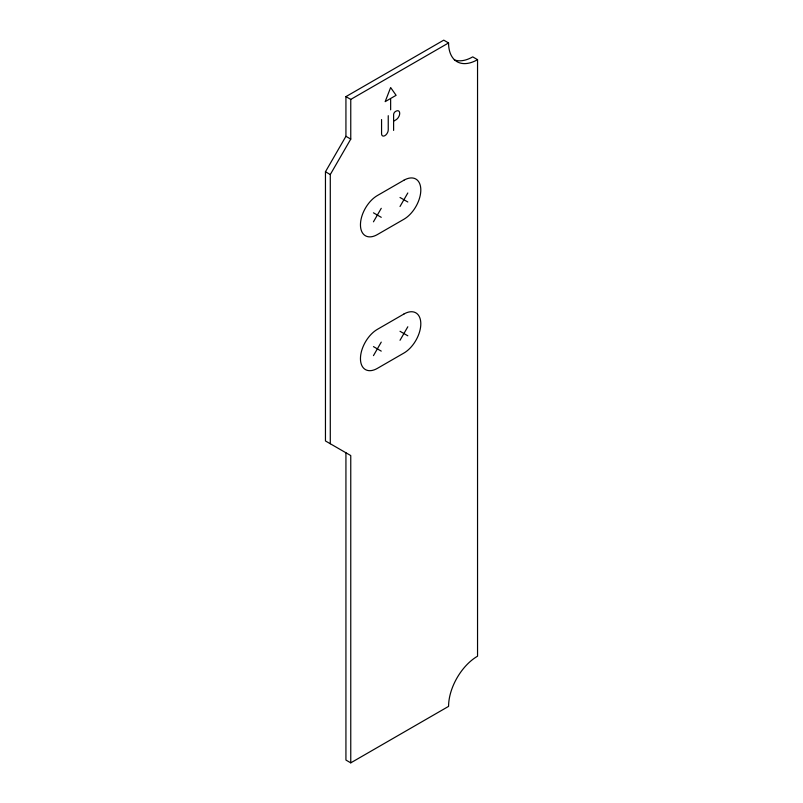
<?xml version="1.0" encoding="UTF-8"?>
<svg xmlns="http://www.w3.org/2000/svg" width="803" height="803" viewBox="0 0 803 803"><rect width="100%" height="100%" fill="white"/><g stroke="black" fill="none" stroke-linecap="round" stroke-linejoin="round"><path stroke-width="1.2" d="M350.76 762.85L350.76 455.562L325.456 440.957L325.456 171.762L345.932 136.309L345.932 96.621L443.748 40.15L448.576 42.94A40.973 23.648 -60 0 0 477.544 59.663L477.544 656.202A40.973 23.648 -60 0 0 448.576 706.379L350.76 762.85L345.932 760.06L345.932 452.772M330.284 443.738L330.284 174.552L350.76 139.1L350.76 99.411L448.576 42.94M373.455 221.819L381.254 208.318M400.014 206.491L407.814 192.981M373.455 355.629L381.254 342.118M400.014 340.291L407.814 326.781M390.248 98.699L385.169 101.64L390.639 87.537L396.11 95.316L390.639 98.478L390.639 109.84M393.992 120.962L395.989 119.808A5.27 3.041 -60 0 0 399.713 113.364A5.27 3.041 -60 0 0 395.989 111.205L395.417 111.537A2.56 1.476 -60 0 0 393.611 114.668L393.611 130.417M477.544 59.663L472.716 56.872A40.973 23.648 -60 0 1 454.317 59.884M345.932 96.621L350.76 99.411M345.932 136.309L350.76 139.1M400.014 197.488L407.814 201.985M325.456 171.762L330.284 174.552M373.455 212.815L381.254 217.322M400.014 331.288L407.814 335.795M373.455 346.615L381.254 351.122M388.24 115.682L388.24 129.855A4.728 2.73 -60 0 1 384.908 135.647A4.728 2.73 -60 0 1 381.566 133.71L381.566 119.537M403.919 180.223L377.36 195.551A23.899 13.802 -60 0 0 360.457 224.82A23.899 13.802 -60 0 0 377.36 234.576L403.919 219.249A23.899 13.802 -60 0 0 420.812 189.98A23.899 13.802 -60 0 0 403.919 180.223M403.919 314.023L377.36 329.36A23.899 13.802 -60 0 0 360.457 358.63A23.899 13.802 -60 0 0 377.36 368.386L403.919 353.049A23.899 13.802 -60 0 0 420.812 323.78A23.899 13.802 -60 0 0 403.919 314.023"/></g></svg>
